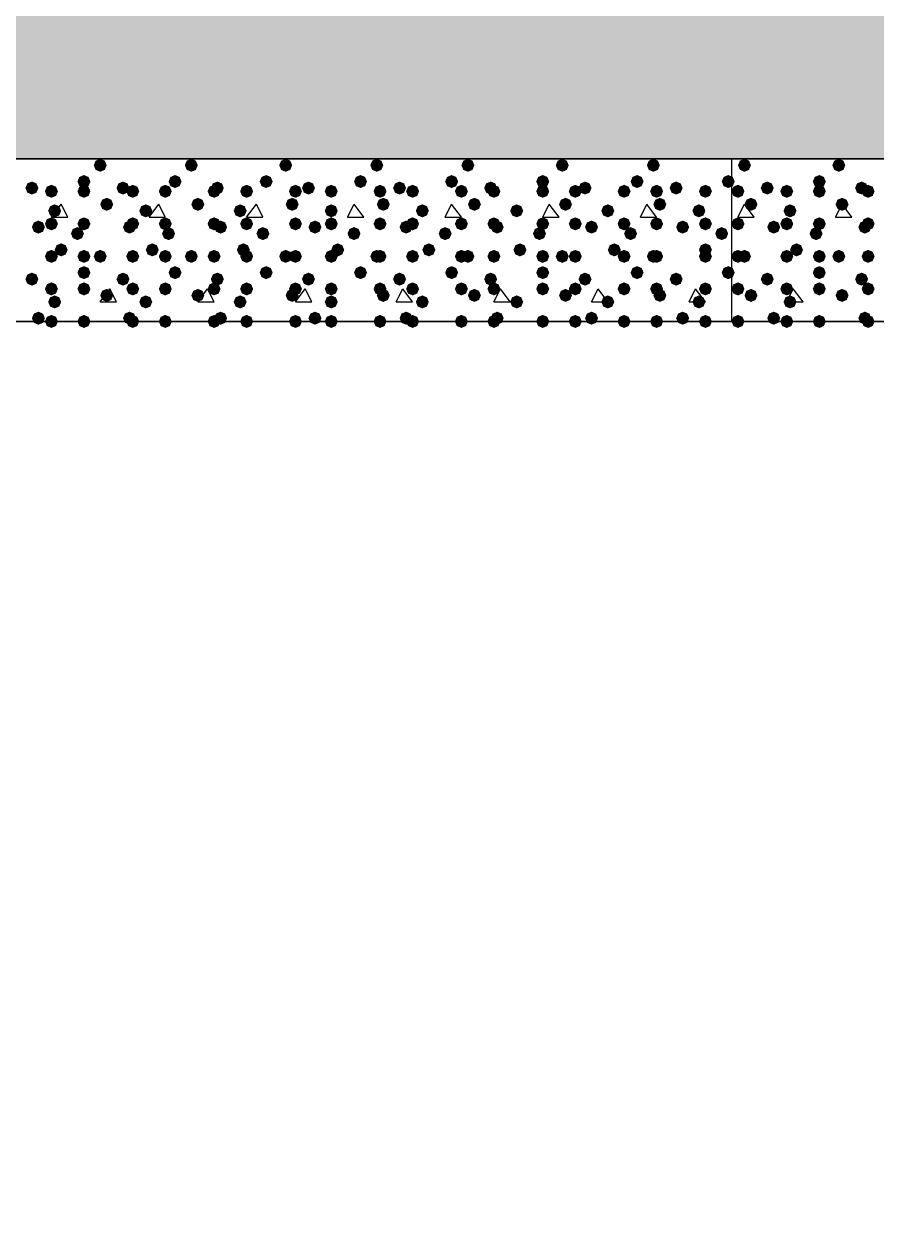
# Model space of a CAD drawing. Header units: millimetres. Extents: x 0 to 420, y 0 to 297.
# Drawn here: x 319.05 to 330.14, y 136.55 to 152 of the extents above; entities that cross this region are included whole.
import ezdxf

# ---------------------------------------------------------------- set-up
doc = ezdxf.new("R2010")
doc.units = ezdxf.units.MM
doc.layers.get('0').update_dxf_attribs({"linetype": 'CONTINUOUS'})

msp = doc.modelspace()

# ---------------------------------------------------------------- hatches: boundary and pattern name
at = {"true_color": 0x000008}
h = msp.add_hatch(color=0, dxfattribs=at)
h.paths.add_polyline_path([(385.826, 162.263667), (39.708667, 162.263667), (385.826, 150.241)], flags=0)
h.paths.add_polyline_path([(39.708667, 162.263667), (385.826, 150.241), (39.708667, 150.241)], flags=0)
for points in [[(320.124667, 150.156333), (320.099796, 150.096537), (320.04, 150.071667), (319.980204, 150.096537), (319.955333, 150.156333), (319.980204, 150.216129), (320.04, 150.241), (320.099796, 150.216129)], [(321.31, 150.156333), (321.285129, 150.096537), (321.225333, 150.071667), (321.165538, 150.096537), (321.140667, 150.156333), (321.165537, 150.216129), (321.225333, 150.241), (321.285129, 150.216129)], [(322.537667, 150.156333), (322.512796, 150.096537), (322.453, 150.071667), (322.393204, 150.096537), (322.368333, 150.156333), (322.393204, 150.216129), (322.453, 150.241), (322.512796, 150.216129)], [(323.723, 150.156333), (323.698129, 150.096537), (323.638333, 150.071667), (323.578538, 150.096537), (323.553667, 150.156333), (323.578537, 150.216129), (323.638333, 150.241), (323.698129, 150.216129)], [(324.908333, 150.156333), (324.883462, 150.096537), (324.823667, 150.071667), (324.763871, 150.096537), (324.739, 150.156333), (324.763871, 150.216129), (324.823667, 150.241), (324.883462, 150.216129)], [(326.136, 150.156333), (326.111129, 150.096537), (326.051333, 150.071667), (325.991537, 150.096537), (325.966667, 150.156333), (325.991537, 150.216129), (326.051333, 150.241), (326.111129, 150.216129)], [(327.321333, 150.156333), (327.296462, 150.096537), (327.236667, 150.071667), (327.176871, 150.096537), (327.152, 150.156333), (327.176871, 150.216129), (327.236667, 150.241), (327.296462, 150.216129)], [(319.235667, 149.86), (319.210796, 149.800204), (319.151, 149.775333), (319.091204, 149.800204), (319.066333, 149.86), (319.091204, 149.919796), (319.151, 149.944667), (319.210796, 149.919796)], [(319.489667, 149.817667), (319.464796, 149.757871), (319.405, 149.733), (319.345204, 149.757871), (319.320333, 149.817667), (319.345204, 149.877462), (319.405, 149.902333), (319.464796, 149.877463)], [(319.913, 149.944667), (319.888129, 149.884871), (319.828333, 149.86), (319.768537, 149.884871), (319.743667, 149.944667), (319.768537, 150.004462), (319.828333, 150.029333), (319.888129, 150.004463)], [(319.913, 149.817667), (319.888129, 149.757871), (319.828333, 149.733), (319.768537, 149.757871), (319.743667, 149.817667), (319.768537, 149.877462), (319.828333, 149.902333), (319.888129, 149.877463)], [(320.421, 149.86), (320.396129, 149.800204), (320.336333, 149.775333), (320.276538, 149.800204), (320.251667, 149.86), (320.276537, 149.919796), (320.336333, 149.944667), (320.396129, 149.919796)], [(320.548, 149.817667), (320.523129, 149.757871), (320.463333, 149.733), (320.403537, 149.757871), (320.378667, 149.817667), (320.403537, 149.877462), (320.463333, 149.902333), (320.523129, 149.877463)], [(320.971333, 149.817667), (320.946462, 149.757871), (320.886667, 149.733), (320.826871, 149.757871), (320.802, 149.817667), (320.826871, 149.877462), (320.886667, 149.902333), (320.946462, 149.877463)], [(321.098333, 149.944667), (321.073463, 149.884871), (321.013667, 149.86), (320.953871, 149.884871), (320.929, 149.944667), (320.953871, 150.004462), (321.013667, 150.029333), (321.073462, 150.004463)], [(321.606333, 149.817667), (321.581462, 149.757871), (321.521667, 149.733), (321.461871, 149.757871), (321.437, 149.817667), (321.461871, 149.877462), (321.521667, 149.902333), (321.581462, 149.877463)], [(321.648667, 149.86), (321.623796, 149.800204), (321.564, 149.775333), (321.504204, 149.800204), (321.479333, 149.86), (321.504204, 149.919796), (321.564, 149.944667), (321.623796, 149.919796)], [(322.029667, 149.817667), (322.004796, 149.757871), (321.945, 149.733), (321.885204, 149.757871), (321.860333, 149.817667), (321.885204, 149.877462), (321.945, 149.902333), (322.004796, 149.877463)], [(322.283667, 149.944667), (322.258796, 149.884871), (322.199, 149.86), (322.139204, 149.884871), (322.114333, 149.944667), (322.139204, 150.004462), (322.199, 150.029333), (322.258796, 150.004463)], [(322.664667, 149.817667), (322.639796, 149.757871), (322.58, 149.733), (322.520204, 149.757871), (322.495333, 149.817667), (322.520204, 149.877462), (322.58, 149.902333), (322.639796, 149.877463)], [(322.834, 149.86), (322.809129, 149.800204), (322.749333, 149.775333), (322.689537, 149.800204), (322.664667, 149.86), (322.689537, 149.919796), (322.749333, 149.944667), (322.809129, 149.919796)], [(323.130333, 149.817667), (323.105462, 149.757871), (323.045667, 149.733), (322.985871, 149.757871), (322.961, 149.817667), (322.985871, 149.877462), (323.045667, 149.902333), (323.105462, 149.877463)], [(323.511333, 149.944667), (323.486463, 149.884871), (323.426667, 149.86), (323.366871, 149.884871), (323.342, 149.944667), (323.366871, 150.004462), (323.426667, 150.029333), (323.486462, 150.004463)], [(323.765333, 149.817667), (323.740463, 149.757871), (323.680667, 149.733), (323.620871, 149.757871), (323.596, 149.817667), (323.620871, 149.877462), (323.680667, 149.902333), (323.740462, 149.877463)], [(324.019333, 149.86), (323.994462, 149.800204), (323.934667, 149.775333), (323.874871, 149.800204), (323.85, 149.86), (323.874871, 149.919796), (323.934667, 149.944667), (323.994462, 149.919796)], [(324.188667, 149.817667), (324.163796, 149.757871), (324.104, 149.733), (324.044204, 149.757871), (324.019333, 149.817667), (324.044204, 149.877462), (324.104, 149.902333), (324.163796, 149.877463)], [(324.696667, 149.944667), (324.671796, 149.884871), (324.612, 149.86), (324.552204, 149.884871), (324.527333, 149.944667), (324.552204, 150.004462), (324.612, 150.029333), (324.671796, 150.004463)], [(324.823667, 149.817667), (324.798796, 149.757871), (324.739, 149.733), (324.679204, 149.757871), (324.654333, 149.817667), (324.679204, 149.877462), (324.739, 149.902333), (324.798796, 149.877463)], [(325.204667, 149.86), (325.179796, 149.800204), (325.12, 149.775333), (325.060204, 149.800204), (325.035333, 149.86), (325.060204, 149.919796), (325.12, 149.944667), (325.179796, 149.919796)], [(325.247, 149.817667), (325.222129, 149.757871), (325.162333, 149.733), (325.102538, 149.757871), (325.077667, 149.817667), (325.102537, 149.877462), (325.162333, 149.902333), (325.222129, 149.877463)], [(325.882, 149.944667), (325.857129, 149.884871), (325.797333, 149.86), (325.737538, 149.884871), (325.712667, 149.944667), (325.737537, 150.004462), (325.797333, 150.029333), (325.857129, 150.004463)], [(325.882, 149.817667), (325.857129, 149.757871), (325.797333, 149.733), (325.737538, 149.757871), (325.712667, 149.817667), (325.737537, 149.877462), (325.797333, 149.902333), (325.857129, 149.877463)], [(326.305333, 149.817667), (326.280463, 149.757871), (326.220667, 149.733), (326.160871, 149.757871), (326.136, 149.817667), (326.160871, 149.877462), (326.220667, 149.902333), (326.280462, 149.877463)], [(326.432333, 149.86), (326.407462, 149.800204), (326.347667, 149.775333), (326.287871, 149.800204), (326.263, 149.86), (326.287871, 149.919796), (326.347667, 149.944667), (326.407462, 149.919796)], [(326.940333, 149.817667), (326.915462, 149.757871), (326.855667, 149.733), (326.795871, 149.757871), (326.771, 149.817667), (326.795871, 149.877462), (326.855667, 149.902333), (326.915462, 149.877463)], [(327.109667, 149.944667), (327.084796, 149.884871), (327.025, 149.86), (326.965204, 149.884871), (326.940333, 149.944667), (326.965204, 150.004462), (327.025, 150.029333), (327.084796, 150.004463)], [(327.363667, 149.817667), (327.338796, 149.757871), (327.279, 149.733), (327.219204, 149.757871), (327.194333, 149.817667), (327.219204, 149.877462), (327.279, 149.902333), (327.338796, 149.877463)], [(327.617667, 149.86), (327.592796, 149.800204), (327.533, 149.775333), (327.473204, 149.800204), (327.448333, 149.86), (327.473204, 149.919796), (327.533, 149.944667), (327.592796, 149.919796)], [(327.998667, 149.817667), (327.973796, 149.757871), (327.914, 149.733), (327.854204, 149.757871), (327.829333, 149.817667), (327.854204, 149.877462), (327.914, 149.902333), (327.973796, 149.877463)], [(328.295, 149.944667), (328.270129, 149.884871), (328.210333, 149.86), (328.150538, 149.884871), (328.125667, 149.944667), (328.150537, 150.004462), (328.210333, 150.029333), (328.270129, 150.004463)], [(320.209333, 149.648333), (320.184463, 149.588537), (320.124667, 149.563667), (320.064871, 149.588537), (320.04, 149.648333), (320.064871, 149.708129), (320.124667, 149.733), (320.184462, 149.708129)], [(321.394667, 149.648333), (321.369796, 149.588537), (321.31, 149.563667), (321.250204, 149.588537), (321.225333, 149.648333), (321.250204, 149.708129), (321.31, 149.733), (321.369796, 149.708129)], [(322.622333, 149.648333), (322.597462, 149.588537), (322.537667, 149.563667), (322.477871, 149.588537), (322.453, 149.648333), (322.477871, 149.708129), (322.537667, 149.733), (322.597462, 149.708129)], [(323.807667, 149.648333), (323.782796, 149.588537), (323.723, 149.563667), (323.663204, 149.588537), (323.638333, 149.648333), (323.663204, 149.708129), (323.723, 149.733), (323.782796, 149.708129)], [(324.993, 149.648333), (324.968129, 149.588537), (324.908333, 149.563667), (324.848538, 149.588537), (324.823667, 149.648333), (324.848537, 149.708129), (324.908333, 149.733), (324.968129, 149.708129)], [(326.178333, 149.648333), (326.153462, 149.588537), (326.093667, 149.563667), (326.033871, 149.588537), (326.009, 149.648333), (326.033871, 149.708129), (326.093667, 149.733), (326.153462, 149.708129)], [(327.406, 149.648333), (327.381129, 149.588537), (327.321333, 149.563667), (327.261537, 149.588537), (327.236667, 149.648333), (327.261537, 149.708129), (327.321333, 149.733), (327.381129, 149.708129)], [(319.532, 149.563667), (319.507129, 149.503871), (319.447333, 149.479), (319.387538, 149.503871), (319.362667, 149.563667), (319.387537, 149.623462), (319.447333, 149.648333), (319.507129, 149.623463)], [(320.717333, 149.563667), (320.692462, 149.503871), (320.632667, 149.479), (320.572871, 149.503871), (320.548, 149.563667), (320.572871, 149.623462), (320.632667, 149.648333), (320.692462, 149.623463)], [(321.945, 149.563667), (321.920129, 149.503871), (321.860333, 149.479), (321.800538, 149.503871), (321.775667, 149.563667), (321.800537, 149.623462), (321.860333, 149.648333), (321.920129, 149.623463)], [(323.130333, 149.563667), (323.105462, 149.503871), (323.045667, 149.479), (322.985871, 149.503871), (322.961, 149.563667), (322.985871, 149.623462), (323.045667, 149.648333), (323.105462, 149.623463)], [(324.315667, 149.563667), (324.290796, 149.503871), (324.231, 149.479), (324.171204, 149.503871), (324.146333, 149.563667), (324.171204, 149.623462), (324.231, 149.648333), (324.290796, 149.623463)], [(325.543333, 149.563667), (325.518462, 149.503871), (325.458667, 149.479), (325.398871, 149.503871), (325.374, 149.563667), (325.398871, 149.623462), (325.458667, 149.648333), (325.518462, 149.623463)], [(326.728667, 149.563667), (326.703796, 149.503871), (326.644, 149.479), (326.584204, 149.503871), (326.559333, 149.563667), (326.584204, 149.623462), (326.644, 149.648333), (326.703796, 149.623463)], [(327.914, 149.563667), (327.889129, 149.503871), (327.829333, 149.479), (327.769537, 149.503871), (327.744667, 149.563667), (327.769537, 149.623462), (327.829333, 149.648333), (327.889129, 149.623463)], [(319.320333, 149.352), (319.295462, 149.292204), (319.235667, 149.267333), (319.175871, 149.292204), (319.151, 149.352), (319.175871, 149.411796), (319.235667, 149.436667), (319.295462, 149.411796)], [(319.489667, 149.394333), (319.464796, 149.334537), (319.405, 149.309667), (319.345204, 149.334537), (319.320333, 149.394333), (319.345204, 149.454129), (319.405, 149.479), (319.464796, 149.454129)], [(319.913, 149.394333), (319.888129, 149.334537), (319.828333, 149.309667), (319.768537, 149.334537), (319.743667, 149.394333), (319.768537, 149.454129), (319.828333, 149.479), (319.888129, 149.454129)], [(320.505667, 149.352), (320.480796, 149.292204), (320.421, 149.267333), (320.361204, 149.292204), (320.336333, 149.352), (320.361204, 149.411796), (320.421, 149.436667), (320.480796, 149.411796)], [(320.548, 149.394333), (320.523129, 149.334537), (320.463333, 149.309667), (320.403537, 149.334537), (320.378667, 149.394333), (320.403537, 149.454129), (320.463333, 149.479), (320.523129, 149.454129)], [(320.971333, 149.394333), (320.946462, 149.334537), (320.886667, 149.309667), (320.826871, 149.334537), (320.802, 149.394333), (320.826871, 149.454129), (320.886667, 149.479), (320.946462, 149.454129)], [(321.606333, 149.394333), (321.581462, 149.334537), (321.521667, 149.309667), (321.461871, 149.334537), (321.437, 149.394333), (321.461871, 149.454129), (321.521667, 149.479), (321.581462, 149.454129)], [(321.691, 149.352), (321.666129, 149.292204), (321.606333, 149.267333), (321.546538, 149.292204), (321.521667, 149.352), (321.546537, 149.411796), (321.606333, 149.436667), (321.666129, 149.411796)], [(322.029667, 149.394333), (322.004796, 149.334537), (321.945, 149.309667), (321.885204, 149.334537), (321.860333, 149.394333), (321.885204, 149.454129), (321.945, 149.479), (322.004796, 149.454129)], [(322.664667, 149.394333), (322.639796, 149.334537), (322.58, 149.309667), (322.520204, 149.334537), (322.495333, 149.394333), (322.520204, 149.454129), (322.58, 149.479), (322.639796, 149.454129)], [(322.918667, 149.352), (322.893796, 149.292204), (322.834, 149.267333), (322.774204, 149.292204), (322.749333, 149.352), (322.774204, 149.411796), (322.834, 149.436667), (322.893796, 149.411796)], [(323.130333, 149.394333), (323.105462, 149.334537), (323.045667, 149.309667), (322.985871, 149.334537), (322.961, 149.394333), (322.985871, 149.454129), (323.045667, 149.479), (323.105462, 149.454129)], [(323.765333, 149.394333), (323.740463, 149.334537), (323.680667, 149.309667), (323.620871, 149.334537), (323.596, 149.394333), (323.620871, 149.454129), (323.680667, 149.479), (323.740462, 149.454129)], [(324.104, 149.352), (324.079129, 149.292204), (324.019333, 149.267333), (323.959538, 149.292204), (323.934667, 149.352), (323.959537, 149.411796), (324.019333, 149.436667), (324.079129, 149.411796)], [(324.188667, 149.394333), (324.163796, 149.334537), (324.104, 149.309667), (324.044204, 149.334537), (324.019333, 149.394333), (324.044204, 149.454129), (324.104, 149.479), (324.163796, 149.454129)], [(324.823667, 149.394333), (324.798796, 149.334537), (324.739, 149.309667), (324.679204, 149.334537), (324.654333, 149.394333), (324.679204, 149.454129), (324.739, 149.479), (324.798796, 149.454129)], [(325.247, 149.394333), (325.222129, 149.334537), (325.162333, 149.309667), (325.102538, 149.334537), (325.077667, 149.394333), (325.102537, 149.454129), (325.162333, 149.479), (325.222129, 149.454129)], [(325.289333, 149.352), (325.264462, 149.292204), (325.204667, 149.267333), (325.144871, 149.292204), (325.12, 149.352), (325.144871, 149.411796), (325.204667, 149.436667), (325.264462, 149.411796)], [(325.882, 149.394333), (325.857129, 149.334537), (325.797333, 149.309667), (325.737538, 149.334537), (325.712667, 149.394333), (325.737537, 149.454129), (325.797333, 149.479), (325.857129, 149.454129)], [(326.305333, 149.394333), (326.280463, 149.334537), (326.220667, 149.309667), (326.160871, 149.334537), (326.136, 149.394333), (326.160871, 149.454129), (326.220667, 149.479), (326.280462, 149.454129)], [(326.517, 149.352), (326.492129, 149.292204), (326.432333, 149.267333), (326.372538, 149.292204), (326.347667, 149.352), (326.372537, 149.411796), (326.432333, 149.436667), (326.492129, 149.411796)], [(326.940333, 149.394333), (326.915462, 149.334537), (326.855667, 149.309667), (326.795871, 149.334537), (326.771, 149.394333), (326.795871, 149.454129), (326.855667, 149.479), (326.915462, 149.454129)], [(327.363667, 149.394333), (327.338796, 149.334537), (327.279, 149.309667), (327.219204, 149.334537), (327.194333, 149.394333), (327.219204, 149.454129), (327.279, 149.479), (327.338796, 149.454129)], [(327.702333, 149.352), (327.677462, 149.292204), (327.617667, 149.267333), (327.557871, 149.292204), (327.533, 149.352), (327.557871, 149.411796), (327.617667, 149.436667), (327.677462, 149.411796)], [(327.998667, 149.394333), (327.973796, 149.334537), (327.914, 149.309667), (327.854204, 149.334537), (327.829333, 149.394333), (327.854204, 149.454129), (327.914, 149.479), (327.973796, 149.454129)], [(319.828333, 149.267333), (319.803463, 149.207537), (319.743667, 149.182667), (319.683871, 149.207537), (319.659, 149.267333), (319.683871, 149.327129), (319.743667, 149.352), (319.803462, 149.327129)], [(321.013667, 149.267333), (320.988796, 149.207537), (320.929, 149.182667), (320.869204, 149.207537), (320.844333, 149.267333), (320.869204, 149.327129), (320.929, 149.352), (320.988796, 149.327129)], [(322.241333, 149.267333), (322.216462, 149.207537), (322.156667, 149.182667), (322.096871, 149.207537), (322.072, 149.267333), (322.096871, 149.327129), (322.156667, 149.352), (322.216462, 149.327129)], [(323.426667, 149.267333), (323.401796, 149.207537), (323.342, 149.182667), (323.282204, 149.207537), (323.257333, 149.267333), (323.282204, 149.327129), (323.342, 149.352), (323.401796, 149.327129)], [(324.612, 149.267333), (324.587129, 149.207537), (324.527333, 149.182667), (324.467538, 149.207537), (324.442667, 149.267333), (324.467537, 149.327129), (324.527333, 149.352), (324.587129, 149.327129)], [(325.839667, 149.267333), (325.814796, 149.207537), (325.755, 149.182667), (325.695204, 149.207537), (325.670333, 149.267333), (325.695204, 149.327129), (325.755, 149.352), (325.814796, 149.327129)], [(327.025, 149.267333), (327.000129, 149.207537), (326.940333, 149.182667), (326.880538, 149.207537), (326.855667, 149.267333), (326.880537, 149.327129), (326.940333, 149.352), (327.000129, 149.327129)], [(328.210333, 149.267333), (328.185462, 149.207537), (328.125667, 149.182667), (328.065871, 149.207537), (328.041, 149.267333), (328.065871, 149.327129), (328.125667, 149.352), (328.185462, 149.327129)], [(319.616667, 149.055667), (319.591796, 148.995871), (319.532, 148.971), (319.472204, 148.995871), (319.447333, 149.055667), (319.472204, 149.115462), (319.532, 149.140333), (319.591796, 149.115463)], [(320.802, 149.055667), (320.777129, 148.995871), (320.717333, 148.971), (320.657537, 148.995871), (320.632667, 149.055667), (320.657537, 149.115462), (320.717333, 149.140333), (320.777129, 149.115463)], [(321.987333, 149.055667), (321.962462, 148.995871), (321.902667, 148.971), (321.842871, 148.995871), (321.818, 149.055667), (321.842871, 149.115462), (321.902667, 149.140333), (321.962462, 149.115463)], [(323.215, 149.055667), (323.190129, 148.995871), (323.130333, 148.971), (323.070538, 148.995871), (323.045667, 149.055667), (323.070537, 149.115462), (323.130333, 149.140333), (323.190129, 149.115463)], [(324.400333, 149.055667), (324.375463, 148.995871), (324.315667, 148.971), (324.255871, 148.995871), (324.231, 149.055667), (324.255871, 149.115462), (324.315667, 149.140333), (324.375462, 149.115463)], [(325.585667, 149.055667), (325.560796, 148.995871), (325.501, 148.971), (325.441204, 148.995871), (325.416333, 149.055667), (325.441204, 149.115462), (325.501, 149.140333), (325.560796, 149.115463)], [(326.813333, 149.055667), (326.788462, 148.995871), (326.728667, 148.971), (326.668871, 148.995871), (326.644, 149.055667), (326.668871, 149.115462), (326.728667, 149.140333), (326.788462, 149.115463)], [(327.998667, 149.055667), (327.973796, 148.995871), (327.914, 148.971), (327.854204, 148.995871), (327.829333, 149.055667), (327.854204, 149.115462), (327.914, 149.140333), (327.973796, 149.115463)], [(319.489667, 148.971), (319.464796, 148.911204), (319.405, 148.886333), (319.345204, 148.911204), (319.320333, 148.971), (319.345204, 149.030796), (319.405, 149.055667), (319.464796, 149.030796)], [(319.913, 148.971), (319.888129, 148.911204), (319.828333, 148.886333), (319.768537, 148.911204), (319.743667, 148.971), (319.768537, 149.030796), (319.828333, 149.055667), (319.888129, 149.030796)], [(320.124667, 148.971), (320.099796, 148.911204), (320.04, 148.886333), (319.980204, 148.911204), (319.955333, 148.971), (319.980204, 149.030796), (320.04, 149.055667), (320.099796, 149.030796)], [(320.548, 148.971), (320.523129, 148.911204), (320.463333, 148.886333), (320.403537, 148.911204), (320.378667, 148.971), (320.403537, 149.030796), (320.463333, 149.055667), (320.523129, 149.030796)], [(320.971333, 148.971), (320.946462, 148.911204), (320.886667, 148.886333), (320.826871, 148.911204), (320.802, 148.971), (320.826871, 149.030796), (320.886667, 149.055667), (320.946462, 149.030796)], [(321.31, 148.971), (321.285129, 148.911204), (321.225333, 148.886333), (321.165538, 148.911204), (321.140667, 148.971), (321.165537, 149.030796), (321.225333, 149.055667), (321.285129, 149.030796)], [(321.606333, 148.971), (321.581462, 148.911204), (321.521667, 148.886333), (321.461871, 148.911204), (321.437, 148.971), (321.461871, 149.030796), (321.521667, 149.055667), (321.581462, 149.030796)], [(322.029667, 148.971), (322.004796, 148.911204), (321.945, 148.886333), (321.885204, 148.911204), (321.860333, 148.971), (321.885204, 149.030796), (321.945, 149.055667), (322.004796, 149.030796)], [(322.537667, 148.971), (322.512796, 148.911204), (322.453, 148.886333), (322.393204, 148.911204), (322.368333, 148.971), (322.393204, 149.030796), (322.453, 149.055667), (322.512796, 149.030796)], [(322.664667, 148.971), (322.639796, 148.911204), (322.58, 148.886333), (322.520204, 148.911204), (322.495333, 148.971), (322.520204, 149.030796), (322.58, 149.055667), (322.639796, 149.030796)], [(323.130333, 148.971), (323.105462, 148.911204), (323.045667, 148.886333), (322.985871, 148.911204), (322.961, 148.971), (322.985871, 149.030796), (323.045667, 149.055667), (323.105462, 149.030796)], [(323.723, 148.971), (323.698129, 148.911204), (323.638333, 148.886333), (323.578538, 148.911204), (323.553667, 148.971), (323.578537, 149.030796), (323.638333, 149.055667), (323.698129, 149.030796)], [(323.765333, 148.971), (323.740463, 148.911204), (323.680667, 148.886333), (323.620871, 148.911204), (323.596, 148.971), (323.620871, 149.030796), (323.680667, 149.055667), (323.740462, 149.030796)], [(324.188667, 148.971), (324.163796, 148.911204), (324.104, 148.886333), (324.044204, 148.911204), (324.019333, 148.971), (324.044204, 149.030796), (324.104, 149.055667), (324.163796, 149.030796)], [(324.823667, 148.971), (324.798796, 148.911204), (324.739, 148.886333), (324.679204, 148.911204), (324.654333, 148.971), (324.679204, 149.030796), (324.739, 149.055667), (324.798796, 149.030796)], [(324.908333, 148.971), (324.883462, 148.911204), (324.823667, 148.886333), (324.763871, 148.911204), (324.739, 148.971), (324.763871, 149.030796), (324.823667, 149.055667), (324.883462, 149.030796)], [(325.247, 148.971), (325.222129, 148.911204), (325.162333, 148.886333), (325.102538, 148.911204), (325.077667, 148.971), (325.102537, 149.030796), (325.162333, 149.055667), (325.222129, 149.030796)], [(325.882, 148.971), (325.857129, 148.911204), (325.797333, 148.886333), (325.737538, 148.911204), (325.712667, 148.971), (325.737537, 149.030796), (325.797333, 149.055667), (325.857129, 149.030796)], [(326.136, 148.971), (326.111129, 148.911204), (326.051333, 148.886333), (325.991537, 148.911204), (325.966667, 148.971), (325.991537, 149.030796), (326.051333, 149.055667), (326.111129, 149.030796)], [(326.305333, 148.971), (326.280463, 148.911204), (326.220667, 148.886333), (326.160871, 148.911204), (326.136, 148.971), (326.160871, 149.030796), (326.220667, 149.055667), (326.280462, 149.030796)], [(326.940333, 148.971), (326.915462, 148.911204), (326.855667, 148.886333), (326.795871, 148.911204), (326.771, 148.971), (326.795871, 149.030796), (326.855667, 149.055667), (326.915462, 149.030796)], [(327.321333, 148.971), (327.296462, 148.911204), (327.236667, 148.886333), (327.176871, 148.911204), (327.152, 148.971), (327.176871, 149.030796), (327.236667, 149.055667), (327.296462, 149.030796)], [(327.363667, 148.971), (327.338796, 148.911204), (327.279, 148.886333), (327.219204, 148.911204), (327.194333, 148.971), (327.219204, 149.030796), (327.279, 149.055667), (327.338796, 149.030796)], [(327.998667, 148.971), (327.973796, 148.911204), (327.914, 148.886333), (327.854204, 148.911204), (327.829333, 148.971), (327.854204, 149.030796), (327.914, 149.055667), (327.973796, 149.030796)], [(319.913, 148.759333), (319.888129, 148.699537), (319.828333, 148.674667), (319.768537, 148.699537), (319.743667, 148.759333), (319.768537, 148.819129), (319.828333, 148.844), (319.888129, 148.819129)], [(321.098333, 148.759333), (321.073463, 148.699537), (321.013667, 148.674667), (320.953871, 148.699537), (320.929, 148.759333), (320.953871, 148.819129), (321.013667, 148.844), (321.073462, 148.819129)], [(322.283667, 148.759333), (322.258796, 148.699537), (322.199, 148.674667), (322.139204, 148.699537), (322.114333, 148.759333), (322.139204, 148.819129), (322.199, 148.844), (322.258796, 148.819129)], [(323.511333, 148.759333), (323.486463, 148.699537), (323.426667, 148.674667), (323.366871, 148.699537), (323.342, 148.759333), (323.366871, 148.819129), (323.426667, 148.844), (323.486462, 148.819129)], [(324.696667, 148.759333), (324.671796, 148.699537), (324.612, 148.674667), (324.552204, 148.699537), (324.527333, 148.759333), (324.552204, 148.819129), (324.612, 148.844), (324.671796, 148.819129)], [(325.882, 148.759333), (325.857129, 148.699537), (325.797333, 148.674667), (325.737538, 148.699537), (325.712667, 148.759333), (325.737537, 148.819129), (325.797333, 148.844), (325.857129, 148.819129)], [(327.109667, 148.759333), (327.084796, 148.699537), (327.025, 148.674667), (326.965204, 148.699537), (326.940333, 148.759333), (326.965204, 148.819129), (327.025, 148.844), (327.084796, 148.819129)], [(328.295, 148.759333), (328.270129, 148.699537), (328.210333, 148.674667), (328.150538, 148.699537), (328.125667, 148.759333), (328.150537, 148.819129), (328.210333, 148.844), (328.270129, 148.819129)], [(319.235667, 148.674667), (319.210796, 148.614871), (319.151, 148.59), (319.091204, 148.614871), (319.066333, 148.674667), (319.091204, 148.734462), (319.151, 148.759333), (319.210796, 148.734463)], [(320.421, 148.674667), (320.396129, 148.614871), (320.336333, 148.59), (320.276538, 148.614871), (320.251667, 148.674667), (320.276537, 148.734462), (320.336333, 148.759333), (320.396129, 148.734463)], [(321.648667, 148.674667), (321.623796, 148.614871), (321.564, 148.59), (321.504204, 148.614871), (321.479333, 148.674667), (321.504204, 148.734462), (321.564, 148.759333), (321.623796, 148.734463)], [(322.834, 148.674667), (322.809129, 148.614871), (322.749333, 148.59), (322.689537, 148.614871), (322.664667, 148.674667), (322.689537, 148.734462), (322.749333, 148.759333), (322.809129, 148.734463)], [(324.019333, 148.674667), (323.994462, 148.614871), (323.934667, 148.59), (323.874871, 148.614871), (323.85, 148.674667), (323.874871, 148.734462), (323.934667, 148.759333), (323.994462, 148.734463)], [(325.204667, 148.674667), (325.179796, 148.614871), (325.12, 148.59), (325.060204, 148.614871), (325.035333, 148.674667), (325.060204, 148.734462), (325.12, 148.759333), (325.179796, 148.734463)], [(326.432333, 148.674667), (326.407462, 148.614871), (326.347667, 148.59), (326.287871, 148.614871), (326.263, 148.674667), (326.287871, 148.734462), (326.347667, 148.759333), (326.407462, 148.734463)], [(327.617667, 148.674667), (327.592796, 148.614871), (327.533, 148.59), (327.473204, 148.614871), (327.448333, 148.674667), (327.473204, 148.734462), (327.533, 148.759333), (327.592796, 148.734463)], [(319.489667, 148.547667), (319.464796, 148.487871), (319.405, 148.463), (319.345204, 148.487871), (319.320333, 148.547667), (319.345204, 148.607462), (319.405, 148.632333), (319.464796, 148.607463)], [(319.913, 148.547667), (319.888129, 148.487871), (319.828333, 148.463), (319.768537, 148.487871), (319.743667, 148.547667), (319.768537, 148.607462), (319.828333, 148.632333), (319.888129, 148.607463)], [(320.209333, 148.463), (320.184463, 148.403204), (320.124667, 148.378333), (320.064871, 148.403204), (320.04, 148.463), (320.064871, 148.522796), (320.124667, 148.547667), (320.184462, 148.522796)], [(320.548, 148.547667), (320.523129, 148.487871), (320.463333, 148.463), (320.403537, 148.487871), (320.378667, 148.547667), (320.403537, 148.607462), (320.463333, 148.632333), (320.523129, 148.607463)], [(320.971333, 148.547667), (320.946462, 148.487871), (320.886667, 148.463), (320.826871, 148.487871), (320.802, 148.547667), (320.826871, 148.607462), (320.886667, 148.632333), (320.946462, 148.607463)], [(321.394667, 148.463), (321.369796, 148.403204), (321.31, 148.378333), (321.250204, 148.403204), (321.225333, 148.463), (321.250204, 148.522796), (321.31, 148.547667), (321.369796, 148.522796)], [(321.606333, 148.547667), (321.581462, 148.487871), (321.521667, 148.463), (321.461871, 148.487871), (321.437, 148.547667), (321.461871, 148.607462), (321.521667, 148.632333), (321.581462, 148.607463)], [(322.029667, 148.547667), (322.004796, 148.487871), (321.945, 148.463), (321.885204, 148.487871), (321.860333, 148.547667), (321.885204, 148.607462), (321.945, 148.632333), (322.004796, 148.607463)], [(322.622333, 148.463), (322.597462, 148.403204), (322.537667, 148.378333), (322.477871, 148.403204), (322.453, 148.463), (322.477871, 148.522796), (322.537667, 148.547667), (322.597462, 148.522796)], [(322.664667, 148.547667), (322.639796, 148.487871), (322.58, 148.463), (322.520204, 148.487871), (322.495333, 148.547667), (322.520204, 148.607462), (322.58, 148.632333), (322.639796, 148.607463)], [(323.130333, 148.547667), (323.105462, 148.487871), (323.045667, 148.463), (322.985871, 148.487871), (322.961, 148.547667), (322.985871, 148.607462), (323.045667, 148.632333), (323.105462, 148.607463)], [(323.765333, 148.547667), (323.740463, 148.487871), (323.680667, 148.463), (323.620871, 148.487871), (323.596, 148.547667), (323.620871, 148.607462), (323.680667, 148.632333), (323.740462, 148.607463)], [(323.807667, 148.463), (323.782796, 148.403204), (323.723, 148.378333), (323.663204, 148.403204), (323.638333, 148.463), (323.663204, 148.522796), (323.723, 148.547667), (323.782796, 148.522796)], [(324.188667, 148.547667), (324.163796, 148.487871), (324.104, 148.463), (324.044204, 148.487871), (324.019333, 148.547667), (324.044204, 148.607462), (324.104, 148.632333), (324.163796, 148.607463)], [(324.823667, 148.547667), (324.798796, 148.487871), (324.739, 148.463), (324.679204, 148.487871), (324.654333, 148.547667), (324.679204, 148.607462), (324.739, 148.632333), (324.798796, 148.607463)], [(324.993, 148.463), (324.968129, 148.403204), (324.908333, 148.378333), (324.848538, 148.403204), (324.823667, 148.463), (324.848537, 148.522796), (324.908333, 148.547667), (324.968129, 148.522796)], [(325.247, 148.547667), (325.222129, 148.487871), (325.162333, 148.463), (325.102538, 148.487871), (325.077667, 148.547667), (325.102537, 148.607462), (325.162333, 148.632333), (325.222129, 148.607463)], [(325.882, 148.547667), (325.857129, 148.487871), (325.797333, 148.463), (325.737538, 148.487871), (325.712667, 148.547667), (325.737537, 148.607462), (325.797333, 148.632333), (325.857129, 148.607463)], [(326.178333, 148.463), (326.153462, 148.403204), (326.093667, 148.378333), (326.033871, 148.403204), (326.009, 148.463), (326.033871, 148.522796), (326.093667, 148.547667), (326.153462, 148.522796)], [(326.305333, 148.547667), (326.280463, 148.487871), (326.220667, 148.463), (326.160871, 148.487871), (326.136, 148.547667), (326.160871, 148.607462), (326.220667, 148.632333), (326.280462, 148.607463)], [(326.940333, 148.547667), (326.915462, 148.487871), (326.855667, 148.463), (326.795871, 148.487871), (326.771, 148.547667), (326.795871, 148.607462), (326.855667, 148.632333), (326.915462, 148.607463)], [(327.363667, 148.547667), (327.338796, 148.487871), (327.279, 148.463), (327.219204, 148.487871), (327.194333, 148.547667), (327.219204, 148.607462), (327.279, 148.632333), (327.338796, 148.607463)], [(327.406, 148.463), (327.381129, 148.403204), (327.321333, 148.378333), (327.261537, 148.403204), (327.236667, 148.463), (327.261537, 148.522796), (327.321333, 148.547667), (327.381129, 148.522796)], [(327.998667, 148.547667), (327.973796, 148.487871), (327.914, 148.463), (327.854204, 148.487871), (327.829333, 148.547667), (327.854204, 148.607462), (327.914, 148.632333), (327.973796, 148.607463)], [(319.532, 148.378333), (319.507129, 148.318537), (319.447333, 148.293667), (319.387538, 148.318537), (319.362667, 148.378333), (319.387537, 148.438129), (319.447333, 148.463), (319.507129, 148.438129)], [(320.717333, 148.378333), (320.692462, 148.318537), (320.632667, 148.293667), (320.572871, 148.318537), (320.548, 148.378333), (320.572871, 148.438129), (320.632667, 148.463), (320.692462, 148.438129)], [(321.945, 148.378333), (321.920129, 148.318537), (321.860333, 148.293667), (321.800538, 148.318537), (321.775667, 148.378333), (321.800537, 148.438129), (321.860333, 148.463), (321.920129, 148.438129)], [(323.130333, 148.378333), (323.105462, 148.318537), (323.045667, 148.293667), (322.985871, 148.318537), (322.961, 148.378333), (322.985871, 148.438129), (323.045667, 148.463), (323.105462, 148.438129)], [(324.315667, 148.378333), (324.290796, 148.318537), (324.231, 148.293667), (324.171204, 148.318537), (324.146333, 148.378333), (324.171204, 148.438129), (324.231, 148.463), (324.290796, 148.438129)], [(325.543333, 148.378333), (325.518462, 148.318537), (325.458667, 148.293667), (325.398871, 148.318537), (325.374, 148.378333), (325.398871, 148.438129), (325.458667, 148.463), (325.518462, 148.438129)], [(326.728667, 148.378333), (326.703796, 148.318537), (326.644, 148.293667), (326.584204, 148.318537), (326.559333, 148.378333), (326.584204, 148.438129), (326.644, 148.463), (326.703796, 148.438129)], [(327.914, 148.378333), (327.889129, 148.318537), (327.829333, 148.293667), (327.769537, 148.318537), (327.744667, 148.378333), (327.769537, 148.438129), (327.829333, 148.463), (327.889129, 148.438129)], [(319.320333, 148.166667), (319.295462, 148.106871), (319.235667, 148.082), (319.175871, 148.106871), (319.151, 148.166667), (319.175871, 148.226462), (319.235667, 148.251333), (319.295462, 148.226463)], [(319.489667, 148.124333), (319.464796, 148.064537), (319.405, 148.039667), (319.345204, 148.064537), (319.320333, 148.124333), (319.345204, 148.184129), (319.405, 148.209), (319.464796, 148.184129)], [(319.913, 148.124333), (319.888129, 148.064537), (319.828333, 148.039667), (319.768537, 148.064537), (319.743667, 148.124333), (319.768537, 148.184129), (319.828333, 148.209), (319.888129, 148.184129)], [(320.505667, 148.166667), (320.480796, 148.106871), (320.421, 148.082), (320.361204, 148.106871), (320.336333, 148.166667), (320.361204, 148.226462), (320.421, 148.251333), (320.480796, 148.226463)], [(320.548, 148.124333), (320.523129, 148.064537), (320.463333, 148.039667), (320.403537, 148.064537), (320.378667, 148.124333), (320.403537, 148.184129), (320.463333, 148.209), (320.523129, 148.184129)], [(320.971333, 148.124333), (320.946462, 148.064537), (320.886667, 148.039667), (320.826871, 148.064537), (320.802, 148.124333), (320.826871, 148.184129), (320.886667, 148.209), (320.946462, 148.184129)], [(321.606333, 148.124333), (321.581462, 148.064537), (321.521667, 148.039667), (321.461871, 148.064537), (321.437, 148.124333), (321.461871, 148.184129), (321.521667, 148.209), (321.581462, 148.184129)], [(321.691, 148.166667), (321.666129, 148.106871), (321.606333, 148.082), (321.546538, 148.106871), (321.521667, 148.166667), (321.546537, 148.226462), (321.606333, 148.251333), (321.666129, 148.226463)], [(322.029667, 148.124333), (322.004796, 148.064537), (321.945, 148.039667), (321.885204, 148.064537), (321.860333, 148.124333), (321.885204, 148.184129), (321.945, 148.209), (322.004796, 148.184129)], [(322.664667, 148.124333), (322.639796, 148.064537), (322.58, 148.039667), (322.520204, 148.064537), (322.495333, 148.124333), (322.520204, 148.184129), (322.58, 148.209), (322.639796, 148.184129)], [(322.918667, 148.166667), (322.893796, 148.106871), (322.834, 148.082), (322.774204, 148.106871), (322.749333, 148.166667), (322.774204, 148.226462), (322.834, 148.251333), (322.893796, 148.226463)], [(323.130333, 148.124333), (323.105462, 148.064537), (323.045667, 148.039667), (322.985871, 148.064537), (322.961, 148.124333), (322.985871, 148.184129), (323.045667, 148.209), (323.105462, 148.184129)], [(323.765333, 148.124333), (323.740463, 148.064537), (323.680667, 148.039667), (323.620871, 148.064537), (323.596, 148.124333), (323.620871, 148.184129), (323.680667, 148.209), (323.740462, 148.184129)], [(324.104, 148.166667), (324.079129, 148.106871), (324.019333, 148.082), (323.959538, 148.106871), (323.934667, 148.166667), (323.959537, 148.226462), (324.019333, 148.251333), (324.079129, 148.226463)], [(324.188667, 148.124333), (324.163796, 148.064537), (324.104, 148.039667), (324.044204, 148.064537), (324.019333, 148.124333), (324.044204, 148.184129), (324.104, 148.209), (324.163796, 148.184129)], [(324.823667, 148.124333), (324.798796, 148.064537), (324.739, 148.039667), (324.679204, 148.064537), (324.654333, 148.124333), (324.679204, 148.184129), (324.739, 148.209), (324.798796, 148.184129)], [(325.247, 148.124333), (325.222129, 148.064537), (325.162333, 148.039667), (325.102538, 148.064537), (325.077667, 148.124333), (325.102537, 148.184129), (325.162333, 148.209), (325.222129, 148.184129)], [(325.289333, 148.166667), (325.264462, 148.106871), (325.204667, 148.082), (325.144871, 148.106871), (325.12, 148.166667), (325.144871, 148.226462), (325.204667, 148.251333), (325.264462, 148.226463)], [(325.882, 148.124333), (325.857129, 148.064537), (325.797333, 148.039667), (325.737538, 148.064537), (325.712667, 148.124333), (325.737537, 148.184129), (325.797333, 148.209), (325.857129, 148.184129)], [(326.305333, 148.124333), (326.280463, 148.064537), (326.220667, 148.039667), (326.160871, 148.064537), (326.136, 148.124333), (326.160871, 148.184129), (326.220667, 148.209), (326.280462, 148.184129)], [(326.517, 148.166667), (326.492129, 148.106871), (326.432333, 148.082), (326.372538, 148.106871), (326.347667, 148.166667), (326.372537, 148.226462), (326.432333, 148.251333), (326.492129, 148.226463)], [(326.940333, 148.124333), (326.915462, 148.064537), (326.855667, 148.039667), (326.795871, 148.064537), (326.771, 148.124333), (326.795871, 148.184129), (326.855667, 148.209), (326.915462, 148.184129)], [(327.363667, 148.124333), (327.338796, 148.064537), (327.279, 148.039667), (327.219204, 148.064537), (327.194333, 148.124333), (327.219204, 148.184129), (327.279, 148.209), (327.338796, 148.184129)], [(327.702333, 148.166667), (327.677462, 148.106871), (327.617667, 148.082), (327.557871, 148.106871), (327.533, 148.166667), (327.557871, 148.226462), (327.617667, 148.251333), (327.677462, 148.226463)], [(327.998667, 148.124333), (327.973796, 148.064537), (327.914, 148.039667), (327.854204, 148.064537), (327.829333, 148.124333), (327.854204, 148.184129), (327.914, 148.209), (327.973796, 148.184129)]]:
    msp.add_hatch(color=0, dxfattribs=at).paths.add_polyline_path(points, flags=0)
at = {"true_color": 0x000007}
for points in [[(328.506667, 150.156333), (328.481796, 150.096537), (328.422, 150.071667), (328.362204, 150.096537), (328.337333, 150.156333), (328.362204, 150.216129), (328.422, 150.241), (328.481796, 150.216129)], [(329.734333, 150.156333), (329.709462, 150.096537), (329.649667, 150.071667), (329.589871, 150.096537), (329.565, 150.156333), (329.589871, 150.216129), (329.649667, 150.241), (329.709462, 150.216129)], [(328.422, 149.817667), (328.397129, 149.757871), (328.337333, 149.733), (328.277537, 149.757871), (328.252667, 149.817667), (328.277537, 149.877462), (328.337333, 149.902333), (328.397129, 149.877463)], [(328.803, 149.86), (328.778129, 149.800204), (328.718333, 149.775333), (328.658537, 149.800204), (328.633667, 149.86), (328.658537, 149.919796), (328.718333, 149.944667), (328.778129, 149.919796)], [(329.057, 149.817667), (329.032129, 149.757871), (328.972333, 149.733), (328.912537, 149.757871), (328.887667, 149.817667), (328.912537, 149.877462), (328.972333, 149.902333), (329.032129, 149.877463)], [(329.480333, 149.944667), (329.455462, 149.884871), (329.395667, 149.86), (329.335871, 149.884871), (329.311, 149.944667), (329.335871, 150.004462), (329.395667, 150.029333), (329.455462, 150.004463)], [(329.480333, 149.817667), (329.455462, 149.757871), (329.395667, 149.733), (329.335871, 149.757871), (329.311, 149.817667), (329.335871, 149.877462), (329.395667, 149.902333), (329.455462, 149.877463)], [(330.030667, 149.86), (330.005796, 149.800204), (329.946, 149.775333), (329.886204, 149.800204), (329.861333, 149.86), (329.886204, 149.919796), (329.946, 149.944667), (330.005796, 149.919796)], [(330.115333, 149.817667), (330.090463, 149.757871), (330.030667, 149.733), (329.970871, 149.757871), (329.946, 149.817667), (329.970871, 149.877462), (330.030667, 149.902333), (330.090462, 149.877463)], [(328.591333, 149.648333), (328.566462, 149.588537), (328.506667, 149.563667), (328.446871, 149.588537), (328.422, 149.648333), (328.446871, 149.708129), (328.506667, 149.733), (328.566462, 149.708129)], [(329.776667, 149.648333), (329.751796, 149.588537), (329.692, 149.563667), (329.632204, 149.588537), (329.607333, 149.648333), (329.632204, 149.708129), (329.692, 149.733), (329.751796, 149.708129)], [(329.099333, 149.563667), (329.074462, 149.503871), (329.014667, 149.479), (328.954871, 149.503871), (328.93, 149.563667), (328.954871, 149.623462), (329.014667, 149.648333), (329.074462, 149.623463)], [(328.422, 149.394333), (328.397129, 149.334537), (328.337333, 149.309667), (328.277537, 149.334537), (328.252667, 149.394333), (328.277537, 149.454129), (328.337333, 149.479), (328.397129, 149.454129)], [(328.887667, 149.352), (328.862796, 149.292204), (328.803, 149.267333), (328.743204, 149.292204), (328.718333, 149.352), (328.743204, 149.411796), (328.803, 149.436667), (328.862796, 149.411796)], [(329.057, 149.394333), (329.032129, 149.334537), (328.972333, 149.309667), (328.912537, 149.334537), (328.887667, 149.394333), (328.912537, 149.454129), (328.972333, 149.479), (329.032129, 149.454129)], [(329.480333, 149.394333), (329.455462, 149.334537), (329.395667, 149.309667), (329.335871, 149.334537), (329.311, 149.394333), (329.335871, 149.454129), (329.395667, 149.479), (329.455462, 149.454129)], [(330.073, 149.352), (330.048129, 149.292204), (329.988333, 149.267333), (329.928538, 149.292204), (329.903667, 149.352), (329.928537, 149.411796), (329.988333, 149.436667), (330.048129, 149.411796)], [(330.115333, 149.394333), (330.090463, 149.334537), (330.030667, 149.309667), (329.970871, 149.334537), (329.946, 149.394333), (329.970871, 149.454129), (330.030667, 149.479), (330.090462, 149.454129)], [(329.438, 149.267333), (329.413129, 149.207537), (329.353333, 149.182667), (329.293537, 149.207537), (329.268667, 149.267333), (329.293537, 149.327129), (329.353333, 149.352), (329.413129, 149.327129)], [(329.184, 149.055667), (329.159129, 148.995871), (329.099333, 148.971), (329.039537, 148.995871), (329.014667, 149.055667), (329.039537, 149.115462), (329.099333, 149.140333), (329.159129, 149.115463)], [(328.422, 148.971), (328.397129, 148.911204), (328.337333, 148.886333), (328.277537, 148.911204), (328.252667, 148.971), (328.277537, 149.030796), (328.337333, 149.055667), (328.397129, 149.030796)], [(328.506667, 148.971), (328.481796, 148.911204), (328.422, 148.886333), (328.362204, 148.911204), (328.337333, 148.971), (328.362204, 149.030796), (328.422, 149.055667), (328.481796, 149.030796)], [(329.057, 148.971), (329.032129, 148.911204), (328.972333, 148.886333), (328.912537, 148.911204), (328.887667, 148.971), (328.912537, 149.030796), (328.972333, 149.055667), (329.032129, 149.030796)], [(329.480333, 148.971), (329.455462, 148.911204), (329.395667, 148.886333), (329.335871, 148.911204), (329.311, 148.971), (329.335871, 149.030796), (329.395667, 149.055667), (329.455462, 149.030796)], [(329.734333, 148.971), (329.709462, 148.911204), (329.649667, 148.886333), (329.589871, 148.911204), (329.565, 148.971), (329.589871, 149.030796), (329.649667, 149.055667), (329.709462, 149.030796)], [(330.115333, 148.971), (330.090463, 148.911204), (330.030667, 148.886333), (329.970871, 148.911204), (329.946, 148.971), (329.970871, 149.030796), (330.030667, 149.055667), (330.090462, 149.030796)], [(329.480333, 148.759333), (329.455462, 148.699537), (329.395667, 148.674667), (329.335871, 148.699537), (329.311, 148.759333), (329.335871, 148.819129), (329.395667, 148.844), (329.455462, 148.819129)], [(328.803, 148.674667), (328.778129, 148.614871), (328.718333, 148.59), (328.658537, 148.614871), (328.633667, 148.674667), (328.658537, 148.734462), (328.718333, 148.759333), (328.778129, 148.734463)], [(330.030667, 148.674667), (330.005796, 148.614871), (329.946, 148.59), (329.886204, 148.614871), (329.861333, 148.674667), (329.886204, 148.734462), (329.946, 148.759333), (330.005796, 148.734463)], [(328.422, 148.547667), (328.397129, 148.487871), (328.337333, 148.463), (328.277537, 148.487871), (328.252667, 148.547667), (328.277537, 148.607462), (328.337333, 148.632333), (328.397129, 148.607463)], [(328.591333, 148.463), (328.566462, 148.403204), (328.506667, 148.378333), (328.446871, 148.403204), (328.422, 148.463), (328.446871, 148.522796), (328.506667, 148.547667), (328.566462, 148.522796)], [(329.057, 148.547667), (329.032129, 148.487871), (328.972333, 148.463), (328.912537, 148.487871), (328.887667, 148.547667), (328.912537, 148.607462), (328.972333, 148.632333), (329.032129, 148.607463)], [(329.480333, 148.547667), (329.455462, 148.487871), (329.395667, 148.463), (329.335871, 148.487871), (329.311, 148.547667), (329.335871, 148.607462), (329.395667, 148.632333), (329.455462, 148.607463)], [(329.776667, 148.463), (329.751796, 148.403204), (329.692, 148.378333), (329.632204, 148.403204), (329.607333, 148.463), (329.632204, 148.522796), (329.692, 148.547667), (329.751796, 148.522796)], [(330.115333, 148.547667), (330.090463, 148.487871), (330.030667, 148.463), (329.970871, 148.487871), (329.946, 148.547667), (329.970871, 148.607462), (330.030667, 148.632333), (330.090462, 148.607463)], [(329.099333, 148.378333), (329.074462, 148.318537), (329.014667, 148.293667), (328.954871, 148.318537), (328.93, 148.378333), (328.954871, 148.438129), (329.014667, 148.463), (329.074462, 148.438129)], [(328.422, 148.124333), (328.397129, 148.064537), (328.337333, 148.039667), (328.277537, 148.064537), (328.252667, 148.124333), (328.277537, 148.184129), (328.337333, 148.209), (328.397129, 148.184129)], [(328.887667, 148.166667), (328.862796, 148.106871), (328.803, 148.082), (328.743204, 148.106871), (328.718333, 148.166667), (328.743204, 148.226462), (328.803, 148.251333), (328.862796, 148.226463)], [(329.057, 148.124333), (329.032129, 148.064537), (328.972333, 148.039667), (328.912537, 148.064537), (328.887667, 148.124333), (328.912537, 148.184129), (328.972333, 148.209), (329.032129, 148.184129)], [(329.480333, 148.124333), (329.455462, 148.064537), (329.395667, 148.039667), (329.335871, 148.064537), (329.311, 148.124333), (329.335871, 148.184129), (329.395667, 148.209), (329.455462, 148.184129)], [(330.073, 148.166667), (330.048129, 148.106871), (329.988333, 148.082), (329.928538, 148.106871), (329.903667, 148.166667), (329.928537, 148.226462), (329.988333, 148.251333), (330.048129, 148.226463)], [(330.115333, 148.124333), (330.090463, 148.064537), (330.030667, 148.039667), (329.970871, 148.064537), (329.946, 148.124333), (329.970871, 148.184129), (330.030667, 148.209), (330.090462, 148.184129)]]:
    msp.add_hatch(color=0, dxfattribs=at).paths.add_polyline_path(points, flags=0)

# ---------------------------------------------------------------- linework, layer by layer
at = {"color": 0, "true_color": 0x000008}
msp.add_lwpolyline([(39.708667, 162.263667), (385.826, 150.241), (39.708667, 150.241)], close=True, dxfattribs=at)
at = {"color": 0, "true_color": 0x000007}
for points in [[(38.650333, 126.915333), (38.650333, 150.241), (386.884333, 150.241), (386.884333, 126.915333), (224.409, 126.915333), (224.409, 105.748667), (201.125667, 105.748667), (201.125667, 126.915333)], [(38.650333, 126.915333), (38.650333, 150.241), (386.884333, 150.241), (386.884333, 126.915333), (224.409, 126.915333), (224.409, 105.748667), (201.125667, 105.748667), (201.125667, 126.915333)], [(328.252667, 150.241), (328.252667, 148.124333), (330.369333, 148.124333), (330.369333, 150.241)]]:
    msp.add_lwpolyline(points, close=True, dxfattribs=at)
for points in [[(328.252667, 150.241), (309.160333, 150.241)], [(328.337333, 149.479), (328.422, 149.648333)], [(328.549, 149.479), (328.422, 149.648333)], [(329.607333, 149.479), (329.692, 149.648333)], [(329.819, 149.479), (329.692, 149.648333)], [(328.337333, 149.479), (328.549, 149.479)], [(329.607333, 149.479), (329.819, 149.479)], [(328.972333, 148.378333), (329.057, 148.547667)], [(329.184, 148.378333), (329.057, 148.547667)], [(328.972333, 148.378333), (329.184, 148.378333)], [(309.160333, 148.124333), (328.252667, 148.124333)]]:
    msp.add_lwpolyline(points, dxfattribs=at)
at = {"color": 0, "true_color": 0x000008}
for points in [[(319.405, 149.479), (319.532, 149.648333)], [(319.616667, 149.479), (319.532, 149.648333)], [(320.675, 149.479), (320.802, 149.648333)], [(320.886667, 149.479), (320.802, 149.648333)], [(321.945, 149.479), (322.072, 149.648333)], [(322.156667, 149.479), (322.072, 149.648333)], [(323.257333, 149.479), (323.342, 149.648333)], [(323.469, 149.479), (323.342, 149.648333)], [(324.527333, 149.479), (324.612, 149.648333)], [(324.739, 149.479), (324.612, 149.648333)], [(325.797333, 149.479), (325.882, 149.648333)], [(326.009, 149.479), (325.882, 149.648333)], [(327.067333, 149.479), (327.152, 149.648333)], [(327.279, 149.479), (327.152, 149.648333)], [(319.405, 149.479), (319.616667, 149.479)], [(320.675, 149.479), (320.886667, 149.479)], [(321.945, 149.479), (322.156667, 149.479)], [(323.257333, 149.479), (323.469, 149.479)], [(324.527333, 149.479), (324.739, 149.479)], [(325.797333, 149.479), (326.009, 149.479)], [(327.067333, 149.479), (327.279, 149.479)], [(320.04, 148.378333), (320.167, 148.547667)], [(320.251667, 148.378333), (320.167, 148.547667)], [(321.31, 148.378333), (321.437, 148.547667)], [(321.521667, 148.378333), (321.437, 148.547667)], [(322.58, 148.378333), (322.707, 148.547667)], [(322.791667, 148.378333), (322.707, 148.547667)], [(323.892333, 148.378333), (323.977, 148.547667)], [(324.104, 148.378333), (323.977, 148.547667)], [(325.162333, 148.378333), (325.247, 148.547667)], [(325.374, 148.378333), (325.247, 148.547667)], [(326.432333, 148.378333), (326.517, 148.547667)], [(326.644, 148.378333), (326.517, 148.547667)], [(327.702333, 148.378333), (327.787, 148.547667)], [(327.914, 148.378333), (327.787, 148.547667)], [(320.04, 148.378333), (320.251667, 148.378333)], [(321.31, 148.378333), (321.521667, 148.378333)], [(322.58, 148.378333), (322.791667, 148.378333)], [(323.892333, 148.378333), (324.104, 148.378333)], [(325.162333, 148.378333), (325.374, 148.378333)], [(326.432333, 148.378333), (326.644, 148.378333)], [(327.702333, 148.378333), (327.914, 148.378333)]]:
    msp.add_lwpolyline(points, dxfattribs=at)
at = {"color": 0, "true_color": 0x0000fd}
msp.add_lwpolyline([(222.292333, 129.032), (384.767667, 129.032), (384.767667, 148.124333), (40.767, 148.124333), (40.767, 129.032), (203.242333, 129.032), (203.242333, 107.865333), (222.292333, 107.865333)], close=True, dxfattribs=at)

doc.saveas('drawing.dxf')
